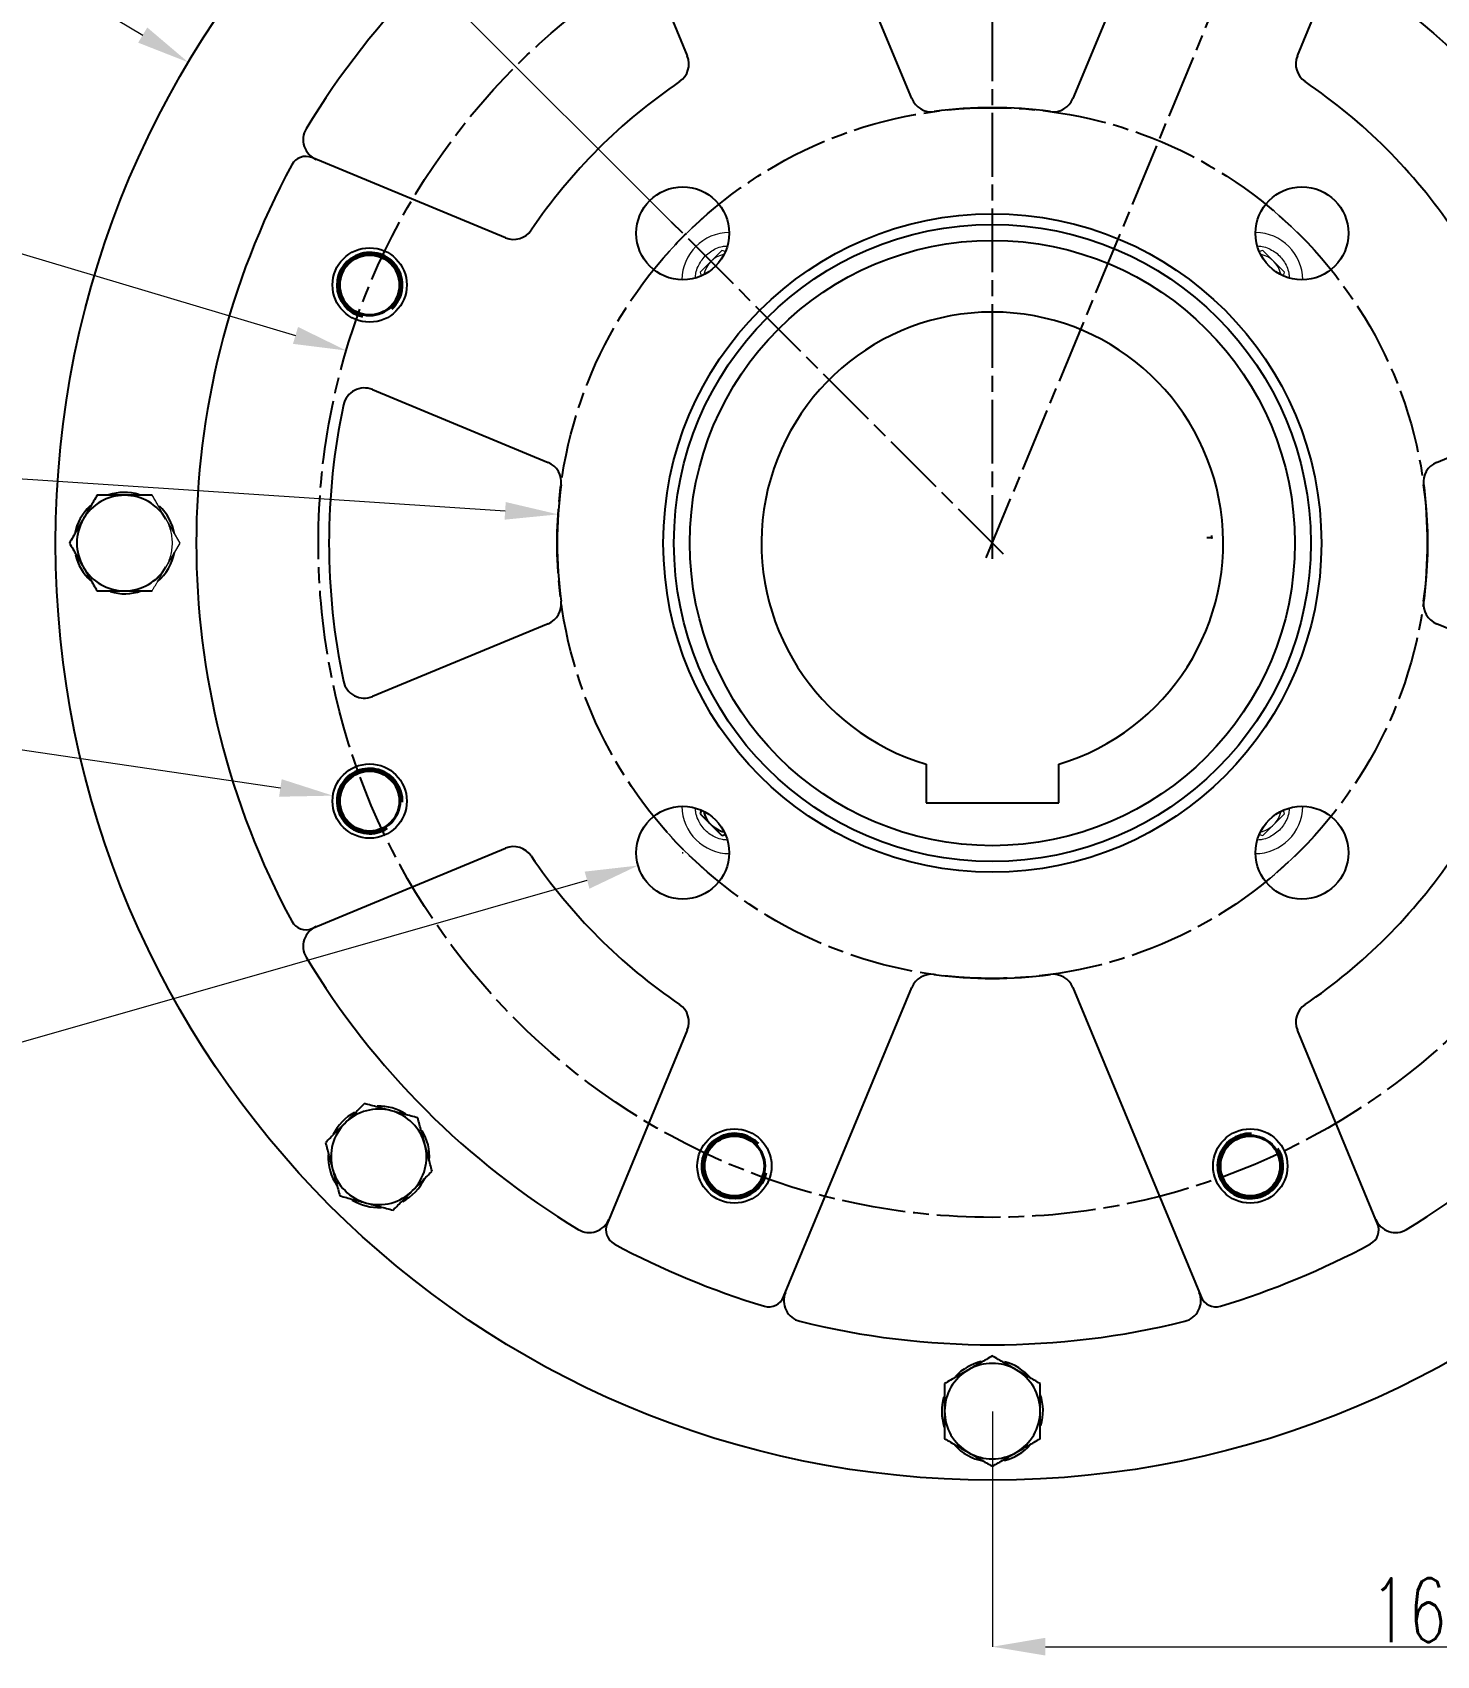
# Model space of a CAD drawing. Header units: millimetres. Extents: x 2404 to 4548, y 1024 to 2541.
# Drawn here: x 3567.4 to 3832, y 1636.5 to 1942.2 of the extents above; entities that cross this region are included whole.
import ezdxf

# ---------------------------------------------------------------- set-up
doc = ezdxf.new("R2010")
doc.units = ezdxf.units.MM
doc.linetypes.add('AM_ISO08W050', pattern=[18, 12, -1.5, 3, -1.5])
for name, color, linetype, lineweight in [('AM_5', 3, 'Continuous', 25), ('AM_7', 4, 'AM_ISO08W050', 25), ('粗实线', 7, 'Continuous', 40)]:
    doc.layers.add(name, color=color, linetype=linetype, lineweight=lineweight)
doc.styles.add('SLDTEXTSTYLE1', font='txt.shx', dxfattribs={"width": 0.7, "bigfont": 'gbcbig.shx'})
doc.dimstyles.new('SLDDIMSTYLE12$0', dxfattribs={"dimtxt": 12, "dimasz": 10, "dimexe": 0, "dimexo": 0.0625, "dimgap": 0.875, "dimtad": 1, "dimdec": 1, "dimlfac": 1.8, "dimrnd": 1e-09, "dimzin": 12, "dimdsep": 46, "dimtxsty": 'SLDTEXTSTYLE1', "dimcen": 0.09, "dimdle": 8.16, "dimclrd": 3, "dimclre": 3, "dimadec": 0, "dimazin": 3, "dimtfac": 1, "dimtdec": 1, "dimtofl": 0, "dimtmove": 0, "dimatfit": 3, "dimfxl": 0, "dimfrac": 2, "dimtolj": 1, "dimlwd": 5, "dimlwe": 5, "dimarcsym": 0})
doc.dimstyles.new('SLDDIMSTYLE12$2', dxfattribs={"dimtxt": 12, "dimasz": 10, "dimexe": 0, "dimexo": 0.0625, "dimgap": 0.875, "dimtad": 1, "dimdec": 1, "dimlfac": 1.8, "dimrnd": 1e-09, "dimzin": 12, "dimdsep": 46, "dimtxsty": 'SLDTEXTSTYLE1', "dimcen": 0.09, "dimdle": 8.16, "dimclrd": 3, "dimclre": 3, "dimadec": 0, "dimazin": 3, "dimtfac": 1, "dimtdec": 1, "dimtofl": 0, "dimtmove": 0, "dimatfit": 3, "dimfxl": 0, "dimfrac": 2, "dimtolj": 1, "dimlwd": 5, "dimlwe": 5, "dimarcsym": 0})
doc.dimstyles.new('SLDDIMSTYLE12$3', dxfattribs={"dimtxt": 12, "dimasz": 10, "dimexe": 0, "dimexo": 0.0625, "dimgap": 0.875, "dimtad": 1, "dimdec": 1, "dimlfac": 1.8, "dimrnd": 1e-09, "dimzin": 12, "dimdsep": 46, "dimtxsty": 'SLDTEXTSTYLE1', "dimcen": 0.09, "dimdle": 8.16, "dimclrd": 3, "dimclre": 3, "dimadec": 0, "dimazin": 3, "dimtfac": 1, "dimtdec": 1, "dimtofl": 0, "dimtmove": 0, "dimatfit": 3, "dimfxl": 0, "dimfrac": 2, "dimtolj": 1, "dimlwd": 5, "dimlwe": 5, "dimarcsym": 0})

# ---------------------------------------------------------------- blocks, each defined once
blk = doc.blocks.new('*D58')
at = {"layer": 'AM_5', "color": 3, "linetype": 'Continuous', "lineweight": 5, "transparency": 16777216}
blk.add_line((3530.68, 1976.08), (3588.22, 1941.7), dxfattribs=at)
at = {"layer": 'AM_5', "color": 3, "lineweight": 5, "transparency": 16777216}
for p, q in [((3748.22, 1846.03), (3748.4, 1846.03)), ((3748.31, 1845.94), (3748.31, 1846.12))]:
    blk.add_line(p, q, dxfattribs=at)
at = {"layer": 'AM_5', "color": 3, "transparency": 16777216}
blk.add_solid([(3589.07, 1943.13), (3587.36, 1940.27), (3596.8, 1936.57)], dxfattribs=at)
at = {"layer": 'Defpoints', "color": 0, "transparency": 16777216}
for p in [(3596.8, 1936.57), (3899.81, 1755.49)]:
    blk.add_point(p, dxfattribs=at)
at = {"layer": 'AM_5', "color": 0, "transparency": 16777216, "insert": (3548.18, 1973.64), "char_height": 12, "attachment_point": 5, "rotation": 329.1367, "style": 'SLDTEXTSTYLE1'}
blk.add_mtext('\\A1;∅353', dxfattribs=at)
blk = doc.blocks.new('*D59')
at = {"layer": 'AM_5', "color": 3, "linetype": 'Continuous', "lineweight": 5, "transparency": 16777216}
blk.add_line((3507.75, 1917.68), (3617.01, 1885.14), dxfattribs=at)
at = {"layer": 'AM_5', "color": 3, "lineweight": 5, "transparency": 16777216}
for p, q in [((3748.22, 1846.03), (3748.4, 1846.03)), ((3748.31, 1845.94), (3748.31, 1846.12))]:
    blk.add_line(p, q, dxfattribs=at)
at = {"layer": 'AM_5', "color": 3, "transparency": 16777216}
blk.add_solid([(3617.48, 1886.73), (3616.53, 1883.54), (3626.59, 1882.28)], dxfattribs=at)
at = {"layer": 'Defpoints', "color": 0, "transparency": 16777216}
for p in [(3626.59, 1882.28), (3870.02, 1809.77)]:
    blk.add_point(p, dxfattribs=at)
at = {"layer": 'AM_5', "color": 0, "transparency": 16777216, "insert": (3525.31, 1919.62), "char_height": 12, "attachment_point": 5, "rotation": 343.4137, "style": 'SLDTEXTSTYLE1'}
blk.add_mtext('\\A1;∅254', dxfattribs=at)
blk = doc.blocks.new('*D60')
at = {"layer": 'AM_5', "color": 3, "linetype": 'Continuous', "lineweight": 5, "transparency": 16777216}
blk.add_line((3502.21, 1862.28), (3656.51, 1852.09), dxfattribs=at)
at = {"layer": 'AM_5', "color": 3, "lineweight": 5, "transparency": 16777216}
for p, q in [((3748.22, 1846.03), (3748.4, 1846.03)), ((3748.31, 1845.94), (3748.31, 1846.12))]:
    blk.add_line(p, q, dxfattribs=at)
at = {"layer": 'AM_5', "color": 3, "transparency": 16777216}
blk.add_solid([(3656.62, 1853.75), (3656.4, 1850.43), (3666.49, 1851.43)], dxfattribs=at)
at = {"layer": 'Defpoints', "color": 0, "transparency": 16777216}
for p in [(3666.49, 1851.43), (3830.13, 1840.62)]:
    blk.add_point(p, dxfattribs=at)
at = {"layer": 'AM_5', "color": 0, "transparency": 16777216, "insert": (3517.51, 1868.16), "char_height": 12, "attachment_point": 5, "rotation": 356.2215, "style": 'SLDTEXTSTYLE1'}
blk.add_mtext('\\A1;%%C165', dxfattribs=at)
blk = doc.blocks.new('*D61')
at = {"layer": 'AM_5', "color": 3, "linetype": 'Continuous', "lineweight": 5, "transparency": 16777216}
blk.add_line((3492.43, 1817.82), (3614.16, 1799.9), dxfattribs=at)
at = {"layer": 'AM_5', "color": 3, "lineweight": 5, "transparency": 16777216}
for p, q in [((3630.98, 1797.34), (3630.98, 1797.52)), ((3630.89, 1797.43), (3631.07, 1797.43))]:
    blk.add_line(p, q, dxfattribs=at)
at = {"layer": 'AM_5', "color": 3, "transparency": 16777216}
blk.add_solid([(3614.4, 1801.55), (3613.91, 1798.25), (3624.05, 1798.45)], dxfattribs=at)
at = {"layer": 'Defpoints', "color": 0, "transparency": 16777216}
for p in [(3624.05, 1798.45), (3637.9, 1796.41)]:
    blk.add_point(p, dxfattribs=at)
at = {"layer": 'AM_5', "color": 0, "transparency": 16777216, "insert": (3512.31, 1821.84), "char_height": 12, "attachment_point": 5, "rotation": 351.6269, "style": 'SLDTEXTSTYLE1'}
blk.add_mtext('\\A1;8-M16', dxfattribs=at)
blk = doc.blocks.new('*D62')
at = {"layer": 'AM_5', "color": 3, "lineweight": 5, "transparency": 16777216}
for p, q in [((3689.88, 1787.69), (3690.06, 1787.69)), ((3689.97, 1787.6), (3689.97, 1787.78))]:
    blk.add_line(p, q, dxfattribs=at)
at = {"layer": 'AM_5', "color": 3, "linetype": 'Continuous', "lineweight": 5, "transparency": 16777216}
blk.add_line((3501.13, 1733.66), (3671.95, 1782.53), dxfattribs=at)
at = {"layer": 'AM_5', "color": 3, "transparency": 16777216}
blk.add_solid([(3671.49, 1784.14), (3672.4, 1780.93), (3681.56, 1785.29)], dxfattribs=at)
at = {"layer": 'Defpoints', "color": 0, "transparency": 16777216}
for p in [(3698.38, 1790.1), (3681.56, 1785.29)]:
    blk.add_point(p, dxfattribs=at)
at = {"layer": 'AM_5', "color": 0, "transparency": 16777216, "insert": (3518.25, 1745.71), "char_height": 12, "attachment_point": 5, "rotation": 15.9662, "style": 'SLDTEXTSTYLE1'}
blk.add_mtext('\\A1;4-M20', dxfattribs=at)
blk = doc.blocks.new('*D63')
at = {"layer": 'AM_5', "color": 3, "lineweight": 5, "transparency": 16777216}
blk.add_line((3748.31, 1682.47), (3748.31, 1638.16), dxfattribs=at)
at = {"layer": 'AM_5', "color": 3, "linetype": 'Continuous', "lineweight": 5, "transparency": 16777216}
for p, q in [((3912.31, 1662.47), (3912.31, 1638.16)), ((3758.31, 1638.16), (3902.31, 1638.16))]:
    blk.add_line(p, q, dxfattribs=at)
at = {"layer": 'AM_5', "color": 3, "transparency": 16777216}
for points in [[(3758.31, 1639.83), (3758.31, 1636.5), (3748.31, 1638.16)], [(3902.31, 1639.83), (3902.31, 1636.5), (3912.31, 1638.16)]]:
    blk.add_solid(points, dxfattribs=at)
at = {"layer": 'Defpoints', "color": 0, "transparency": 16777216}
for p in [(3748.31, 1682.53), (3912.31, 1662.53), (3912.31, 1638.16)]:
    blk.add_point(p, dxfattribs=at)
at = {"layer": 'AM_5', "color": 0, "transparency": 16777216, "insert": (3830.31, 1645.04), "char_height": 12, "attachment_point": 5, "style": 'SLDTEXTSTYLE1'}
blk.add_mtext('\\A1;165', dxfattribs=at)
blk = doc.blocks.new('*D48')
at = {"layer": 'AM_5', "color": 3, "linetype": 'Continuous', "lineweight": 5, "transparency": 16777216}
blk.add_line((3748.31, 1960.66), (3748.31, 2046.01), dxfattribs=at)
at = {"layer": 'AM_5', "color": 3, "lineweight": 5, "transparency": 16777216}
blk.add_line((3689.93, 1904.41), (3606.9, 1987.44), dxfattribs=at)
at = {"layer": 'AM_5', "color": 3, "linetype": 'Continuous', "lineweight": 5, "transparency": 16777216}
blk.add_arc((3748.31, 1846.03), 199.98, 92.8654, 132.1346, dxfattribs=at)
at = {"layer": 'AM_5', "color": 3, "transparency": 16777216}
for points in [[(3738.27, 2047.43), (3738.35, 2044.09), (3748.31, 2046.01)], [(3615.29, 1993.12), (3613, 1995.54), (3606.9, 1987.44)]]:
    blk.add_solid(points, dxfattribs=at)
at = {"layer": 'Defpoints', "color": 0, "transparency": 16777216}
for p in [(3696.55, 2039.2), (3748.31, 1960.6), (3689.97, 1904.36), (3748.31, 1846.03), (3748.31, 1730.54)]:
    blk.add_point(p, dxfattribs=at)
at = {"layer": 'AM_5', "color": 0, "transparency": 16777216, "insert": (3624.7, 2011.89), "char_height": 12, "attachment_point": 5, "rotation": 36.6942, "style": 'SLDTEXTSTYLE1'}
blk.add_mtext('\\A1;45°', dxfattribs=at)
blk = doc.blocks.new('*D64')
at = {"layer": 'AM_5', "color": 3, "linetype": 'Continuous', "lineweight": 5, "transparency": 16777216}
blk.add_line((3748.31, 1976.09), (3748.31, 2045.7), dxfattribs=at)
at = {"layer": 'AM_5', "color": 3, "lineweight": 5, "transparency": 16777216}
blk.add_line((3798.08, 1966.19), (3824.72, 2030.5), dxfattribs=at)
at = {"layer": 'AM_5', "color": 3, "linetype": 'Continuous', "lineweight": 5, "transparency": 16777216}
blk.add_arc((3748.31, 1846.03), 199.68, 70.3697, 87.1303, dxfattribs=at)
at = {"layer": 'AM_5', "color": 3, "transparency": 16777216}
for points in [[(3758.26, 2043.79), (3758.35, 2047.12), (3748.31, 2045.7)], [(3815.99, 2035.65), (3814.79, 2032.54), (3824.72, 2030.5)]]:
    blk.add_solid(points, dxfattribs=at)
at = {"layer": 'Defpoints', "color": 0, "transparency": 16777216}
for p in [(3799.99, 2038.9), (3748.31, 1976.03), (3798.06, 1966.13), (3747.16, 1843.26), (3748.31, 1843.03)]:
    blk.add_point(p, dxfattribs=at)
at = {"layer": 'AM_5', "color": 0, "transparency": 16777216, "insert": (3788.6, 2048.61), "char_height": 12, "attachment_point": 5, "rotation": 348.75, "style": 'SLDTEXTSTYLE1'}
blk.add_mtext('\\A1;22.5%%D', dxfattribs=at)
blk = doc.blocks.new('*U43')
at = {"layer": '粗实线', "linetype": 'ByBlock'}
blk.add_circle((-0.07, 0), 5.7, dxfattribs=at)
at = {"layer": '粗实线', "color": 3, "linetype": 'ByBlock'}
blk.add_arc((-0.07, 0), 6.09, 222.8944, 167.5618, dxfattribs=at)
blk = doc.blocks.new('*U45')
at = {"layer": '粗实线', "color": 0, "linetype": 'ByBlock', "lineweight": -2, "transparency": 16777216}
for p, rotation in [((18900.81, 8919.97), 45), ((19066.74, 8851.14), 315), ((18832.03, 8851.26), 90.00000000000001), ((18831.98, 8754.04), 135), ((19066.69, 8753.92), 270), ((18900.69, 8685.26), 180), ((18997.91, 8685.21), 225)]:
    blk.add_blockref('*U43', p, dxfattribs=dict(at, rotation=rotation))
blk.add_blockref('*U43', (18998.03, 8919.92), dxfattribs=at)

msp = doc.modelspace()

# ---------------------------------------------------------------- linework, layer by layer
at = {"color": 7, "linetype": 'Continuous', "lineweight": 25}
for p, q in [((3733.122, 1929.726), (3708.977, 1988.018)), ((3787.639, 1988.018), (3763.494, 1929.726)), ((3675.718, 1974.241), (3690.824, 1937.77)), ((3805.792, 1937.77), (3820.899, 1974.241)), ((3656.566, 1903.512), (3620.095, 1918.619)), ((3631.494, 1874.931), (3664.61, 1861.214)), ((3832.006, 1861.214), (3865.123, 1874.931)), ((3664.61, 1830.842), (3631.494, 1817.125)), ((3865.123, 1817.125), (3832.006, 1830.842)), ((3735.808, 1804.363), (3735.808, 1797.128)), ((3760.808, 1797.128), (3760.808, 1804.363)), ((3693.421, 1795.734), (3693.234, 1795.036)), ((3693.234, 1795.036), (3695.275, 1792.995)), ((3735.808, 1797.128), (3760.808, 1797.128)), ((3695.275, 1792.995), (3697.316, 1790.954)), ((3620.095, 1773.438), (3656.566, 1788.544)), ((3697.316, 1790.954), (3698.014, 1791.141)), ((3708.977, 1704.039), (3733.122, 1762.33)), ((3763.494, 1762.33), (3787.639, 1704.039)), ((3690.824, 1754.286), (3675.718, 1717.815)), ((3820.899, 1717.815), (3805.792, 1754.286))]:
    msp.add_line(p, q, dxfattribs=at)
at = {"color": 144, "linetype": 'Continuous', "lineweight": 18}
for p, q in [((3697.316, 1901.102), (3693.234, 1897.02)), ((3698.014, 1900.916), (3697.316, 1901.102)), ((3799.3, 1901.102), (3798.603, 1900.916)), ((3803.382, 1897.02), (3799.3, 1901.102)), ((3693.234, 1897.02), (3693.421, 1896.323)), ((3803.196, 1896.323), (3803.382, 1897.02)), ((3592.602, 1850.528), (3595.201, 1846.028)), ((3595.201, 1846.028), (3592.602, 1841.528)), ((3801.341, 1792.995), (3803.382, 1795.036)), ((3803.382, 1795.036), (3803.196, 1795.734)), ((3799.3, 1790.954), (3801.341, 1792.995)), ((3798.603, 1791.141), (3799.3, 1790.954))]:
    msp.add_line(p, q, dxfattribs=at)
at = {"color": 7, "linetype": 'Continuous'}
for q in [(3788.725, 1847.014), (3789.641, 1847.472)]:
    msp.add_line((3789.641, 1847.014), q, dxfattribs=at)
at = {"color": 7, "linetype": 'Continuous', "lineweight": 25}
for centre, radius in [((3748.308, 1846.028), 176.5), ((3689.972, 1904.365), 8.75), ((3806.645, 1904.365), 8.75), ((3748.308, 1846.028), 62), ((3748.308, 1846.028), 60), ((3630.975, 1894.629), 7), ((3748.308, 1846.028), 57), ((3630.975, 1797.427), 7), ((3689.972, 1787.692), 8.75), ((3806.645, 1787.692), 8.75), ((3699.707, 1728.696), 7), ((3796.909, 1728.696), 7)]:
    msp.add_circle(centre, radius, dxfattribs=at)
for centre, radius, start, end in [((3748.308, 1846.028), 151, 121.10722, 148.89278), ((3748.308, 1846.028), 151, 31.10722, 58.89278), ((3687.129, 1936.24), 4, 304.14428, 22.5), ((3809.488, 1936.24), 4, 157.5, 235.85572), ((3748.308, 1846.028), 105, 124.14428, 145.85572), ((3748.308, 1846.028), 105, 34.14428, 55.85572), ((3736.818, 1931.257), 4, 202.5, 277.67818), ((3759.799, 1931.257), 4, 262.32182, 337.5), ((3748.308, 1846.028), 82, 82.32182, 97.67818), ((3622.446, 1921.974), 4, 148.89278, 247.5), ((3748.308, 1846.028), 150, 151.6433, 208.3567), ((3618.947, 1915.847), 3, 67.5, 151.6433), ((3658.097, 1907.208), 4, 247.5, 325.85572), ((3748.308, 1846.028), 43.5, 286.69975, 253.30025), ((3629.963, 1871.236), 4, 67.5, 167.97568), ((3748.308, 1846.028), 125, 167.97568, 192.02432), ((3663.079, 1857.519), 4, 352.32182, 67.5), ((3833.537, 1857.519), 4, 112.5, 187.67818), ((3748.308, 1846.028), 82, 172.32182, 187.67818), ((3748.308, 1846.028), 82, 352.32182, 7.67818), ((3584.808, 1846.028), 9.55, 132.8059, 169.1982), ((3584.808, 1846.028), 9, 90, 150), ((3584.808, 1846.028), 9.55, 73.69476, 108.28049), ((3584.808, 1846.028), 9, 30, 90), ((3584.808, 1846.028), 9.55, 10.46003, 46.76773), ((3584.808, 1846.028), 9, 150, 210), ((3584.808, 1846.028), 9.55, 193.51521, 227.78984), ((3584.808, 1846.028), 9.55, 310.46003, 349.53997), ((3584.808, 1846.028), 9, 210, 270), ((3584.808, 1846.028), 9, 270, 330), ((3584.808, 1846.028), 9.55, 253.41073, 289.16194), ((3663.079, 1834.538), 4, 292.5, 7.67818), ((3833.537, 1834.538), 4, 172.32182, 247.5), ((3629.963, 1820.821), 4, 192.02432, 292.5), ((3698.811, 1796.531), 5, 191.87706, 225), ((3698.811, 1796.531), 5, 225, 258.12294), ((3658.097, 1784.849), 4, 34.14428, 112.5), ((3748.308, 1846.028), 105, 214.14428, 235.85572), ((3748.308, 1846.028), 105, 304.14428, 325.85572), ((3618.947, 1776.209), 3, 208.3567, 292.5), ((3622.446, 1770.082), 4, 112.5, 211.10722), ((3748.308, 1846.028), 151, 211.10722, 238.89278), ((3748.308, 1846.028), 151, 301.10722, 328.89278), ((3736.818, 1760.799), 4, 82.32182, 157.5), ((3748.308, 1846.028), 82, 262.32182, 277.67818), ((3759.799, 1760.799), 4, 22.5, 97.67818), ((3687.129, 1755.817), 4, 337.5, 55.85572), ((3809.488, 1755.817), 4, 124.14428, 202.5), ((3632.696, 1730.416), 9.55, 57.65879, 91.76773), ((3632.696, 1730.416), 9, 135, 195), ((3632.696, 1730.416), 9.55, 118.69476, 153.94301), ((3632.696, 1730.416), 9, 75, 135), ((3632.696, 1730.416), 9, 15, 75), ((3632.696, 1730.416), 9.55, 355.9144, 31.31319), ((3632.696, 1730.416), 9.55, 177.8059, 214.1982), ((3632.696, 1730.416), 9, 315, 15), ((3632.696, 1730.416), 9, 195, 255), ((3632.696, 1730.416), 9.55, 298.41073, 334.39248), ((3632.696, 1730.416), 9.55, 238.51521, 272.78984), ((3632.696, 1730.416), 9, 255, 315), ((3672.362, 1720.167), 4, 238.89278, 337.5), ((3824.254, 1720.167), 4, 202.5, 301.10722), ((3678.489, 1716.667), 3, 157.5, 241.6433), ((3818.127, 1716.667), 3, 298.3567, 22.5), ((3748.308, 1846.028), 150, 241.6433, 253.3567), ((3748.308, 1846.028), 150, 286.6433, 298.3567), ((3706.206, 1705.187), 3, 253.3567, 337.5), ((3713.013, 1703.328), 4, 157.5, 256.10722), ((3783.604, 1703.328), 4, 283.89278, 22.5), ((3790.411, 1705.187), 3, 202.5, 286.6433), ((3748.308, 1846.028), 151, 256.10722, 283.89278), ((3748.308, 1682.528), 9.55, 102.65879, 136.76773), ((3748.308, 1682.528), 9, 60, 120), ((3748.308, 1682.528), 9.55, 40.9144, 76.31319), ((3748.308, 1682.528), 9, 120, 180), ((3748.308, 1682.528), 9, 0, 60), ((3748.308, 1682.528), 9.55, 163.69476, 198.28049), ((3748.308, 1682.528), 9.55, 343.41073, 19.16193), ((3748.308, 1682.528), 9, 180, 240), ((3748.308, 1682.528), 9, 300, 0), ((3748.308, 1682.528), 9.55, 221.88923, 259.1982), ((3748.308, 1682.528), 9.55, 283.51521, 318.76471), ((3748.308, 1682.528), 9, 240, 300)]:
    msp.add_arc(centre, radius, start, end, dxfattribs=at)
at = {"color": 144, "linetype": 'Continuous', "lineweight": 18}
for centre, radius, start, end in [((3748.308, 1846.028), 82, 128.91177, 141.08823), ((3748.308, 1846.028), 82, 38.91177, 51.08823), ((3698.811, 1895.526), 9, 90.57495, 179.42505), ((3797.806, 1895.526), 9, 0.57495, 89.42505), ((3698.811, 1895.526), 5, 101.87706, 168.12294), ((3797.806, 1895.526), 5, 11.87706, 78.12294), ((3748.308, 1846.028), 82, 218.91177, 231.08823), ((3698.811, 1796.531), 9, 180.57495, 270), ((3797.806, 1796.531), 9, 270, 359.42505), ((3748.308, 1846.028), 82, 308.91177, 321.08823), ((3797.806, 1796.531), 5, 315, 348.12294), ((3797.806, 1796.531), 5, 281.87706, 315)]:
    msp.add_arc(centre, radius, start, end, dxfattribs=at)
for points, knots in [([(3694.215, 1900.122), (3694.855, 1900.633), (3695.839, 1901.419), (3697.286, 1901.896), (3697.969, 1901.946), (3698.216, 1901.964)], [0, 0, 0, 0, 0.5427466, 0.8349166, 1, 1, 1, 1]), ([(3798.273, 1901.977), (3798.563, 1901.957), (3799.29, 1901.907), (3800.762, 1901.406), (3802.519, 1900.238), (3803.683, 1898.481), (3804.176, 1897.055), (3804.225, 1896.374), (3804.243, 1896.131)], [0, 0, 0, 0, 0.0955703, 0.2397614, 0.5076167, 0.7754719, 0.9196631, 1, 1, 1, 1]), ([(3692.364, 1896.038), (3692.383, 1896.312), (3692.434, 1897.023), (3692.916, 1898.498), (3693.703, 1899.482), (3694.215, 1900.122)], [0, 0, 0, 0, 0.1803321, 0.467166, 1, 1, 1, 1]), ([(3592.602, 1850.528), (3592.516, 1850.678), (3592.343, 1850.977), (3592.084, 1851.425), (3591.825, 1851.874), (3591.565, 1852.325), (3591.249, 1852.873), (3590.875, 1853.52), (3590.441, 1854.271), (3590.151, 1854.774), (3590.004, 1855.028)], [0, 0, 0, 0, 0.0994159, 0.1982438, 0.2971571, 0.3968095, 0.4978252, 0.6618406, 0.8286665, 1, 1, 1, 1]), ([(3592.602, 1841.528), (3592.65, 1841.612), (3592.745, 1841.781), (3592.877, 1842.039), (3593.002, 1842.3), (3593.117, 1842.564), (3593.224, 1842.833), (3593.322, 1843.105), (3593.411, 1843.38), (3593.577, 1843.949), (3593.756, 1844.83), (3593.834, 1846.028), (3593.756, 1847.227), (3593.557, 1848.202), (3593.327, 1848.953), (3593.121, 1849.494), (3592.883, 1850.021), (3592.696, 1850.359), (3592.602, 1850.528)], [0, 0, 0, 0, 0.0308228, 0.0615517, 0.0922184, 0.1228548, 0.1534928, 0.1841646, 0.2149018, 0.2457363, 0.3728489, 0.5000156, 0.6271282, 0.7542949, 0.815839, 0.8771341, 0.9384359, 1, 1, 1, 1]), ([(3590.004, 1837.028), (3590.093, 1837.182), (3590.269, 1837.487), (3590.531, 1837.941), (3590.79, 1838.39), (3591.047, 1838.835), (3591.364, 1839.382), (3591.737, 1840.03), (3592.17, 1840.781), (3592.458, 1841.279), (3592.602, 1841.528)], [0, 0, 0, 0, 0.1034251, 0.2050088, 0.3050798, 0.4040046, 0.502187, 0.6697435, 0.8346755, 1, 1, 1, 1]), ([(3698.263, 1790.088), (3698, 1790.106), (3697.3, 1790.156), (3695.855, 1790.652), (3694.098, 1791.818), (3692.933, 1793.575), (3692.438, 1795.011), (3692.388, 1795.702), (3692.37, 1795.955)], [0, 0, 0, 0, 0.0871469, 0.2321601, 0.5015423, 0.7709246, 0.9159378, 1, 1, 1, 1]), ([(3804.262, 1796.106), (3804.241, 1795.802), (3804.189, 1795.062), (3803.702, 1793.559), (3802.914, 1792.574), (3802.402, 1791.935)], [0, 0, 0, 0, 0.195761, 0.4771957, 1, 1, 1, 1]), ([(3802.402, 1791.935), (3801.762, 1791.424), (3800.777, 1790.637), (3799.334, 1790.162), (3798.655, 1790.111), (3798.412, 1790.094)], [0, 0, 0, 0, 0.5441329, 0.83704918, 1, 1, 1, 1])]:
    msp.add_open_spline(points, degree=3, knots=knots, dxfattribs=at)
at = {"color": 7, "linetype": 'Continuous', "lineweight": 25}
for points in [[(3579.612, 1855.028), (3579.183, 1854.284), (3578.752, 1853.538), (3577.886, 1852.039), (3577.451, 1851.285), (3577.014, 1850.528)], [(3584.808, 1855.028), (3583.934, 1855.028), (3583.064, 1855.028), (3581.333, 1855.028), (3580.471, 1855.028), (3579.612, 1855.028)], [(3590.004, 1855.028), (3589.145, 1855.028), (3588.284, 1855.028), (3586.552, 1855.028), (3585.682, 1855.028), (3584.808, 1855.028)], [(3577.014, 1850.528), (3576.577, 1849.771), (3576.142, 1849.018), (3575.276, 1847.519), (3574.845, 1846.772), (3574.416, 1846.028)], [(3574.416, 1846.028), (3574.845, 1845.284), (3575.276, 1844.538), (3576.142, 1843.039), (3576.577, 1842.285), (3577.014, 1841.528)], [(3577.014, 1841.528), (3577.451, 1840.771), (3577.886, 1840.018), (3578.752, 1838.519), (3579.183, 1837.772), (3579.612, 1837.028)], [(3579.612, 1837.028), (3580.471, 1837.028), (3581.333, 1837.028), (3583.064, 1837.028), (3583.934, 1837.028), (3584.808, 1837.028)], [(3584.808, 1837.028), (3585.682, 1837.028), (3586.552, 1837.028), (3588.284, 1837.028), (3589.145, 1837.028), (3590.004, 1837.028)], [(3630.007, 1740.454), (3629.399, 1739.847), (3628.79, 1739.238), (3627.565, 1738.013), (3626.95, 1737.398), (3626.332, 1736.78)], [(3635.026, 1739.11), (3634.181, 1739.336), (3633.341, 1739.561), (3631.669, 1740.009), (3630.836, 1740.232), (3630.007, 1740.454)], [(3626.332, 1736.78), (3625.714, 1736.162), (3625.099, 1735.547), (3623.875, 1734.323), (3623.265, 1733.713), (3622.658, 1733.106)], [(3640.045, 1737.765), (3639.215, 1737.987), (3638.383, 1738.21), (3636.71, 1738.658), (3635.87, 1738.883), (3635.026, 1739.11)], [(3641.39, 1732.746), (3641.163, 1733.59), (3640.938, 1734.43), (3640.49, 1736.103), (3640.267, 1736.935), (3640.045, 1737.765)], [(3622.658, 1733.106), (3622.88, 1732.276), (3623.103, 1731.444), (3623.552, 1729.771), (3623.777, 1728.931), (3624.003, 1728.087)], [(3642.734, 1727.727), (3642.512, 1728.556), (3642.289, 1729.389), (3641.841, 1731.061), (3641.616, 1731.901), (3641.39, 1732.746)], [(3624.003, 1728.087), (3624.229, 1727.242), (3624.454, 1726.402), (3624.902, 1724.73), (3625.125, 1723.898), (3625.348, 1723.068)], [(3639.06, 1724.052), (3639.678, 1724.671), (3640.293, 1725.285), (3641.518, 1726.51), (3642.127, 1727.119), (3642.734, 1727.727)], [(3625.348, 1723.068), (3626.178, 1722.845), (3627.01, 1722.622), (3628.682, 1722.174), (3629.522, 1721.949), (3630.367, 1721.723)], [(3630.367, 1721.723), (3631.211, 1721.497), (3632.051, 1721.272), (3633.724, 1720.823), (3634.556, 1720.6), (3635.386, 1720.378)], [(3635.386, 1720.378), (3635.993, 1720.985), (3636.603, 1721.595), (3637.827, 1722.819), (3638.442, 1723.434), (3639.06, 1724.052)], [(3748.308, 1692.921), (3747.564, 1692.491), (3746.818, 1692.06), (3745.318, 1691.194), (3744.565, 1690.76), (3743.808, 1690.322)], [(3752.808, 1690.322), (3752.051, 1690.76), (3751.298, 1691.194), (3749.798, 1692.06), (3749.052, 1692.491), (3748.308, 1692.921)], [(3743.808, 1690.322), (3743.051, 1689.885), (3742.298, 1689.45), (3740.798, 1688.585), (3740.052, 1688.154), (3739.308, 1687.724)], [(3739.308, 1687.724), (3739.308, 1686.865), (3739.308, 1686.004), (3739.308, 1684.272), (3739.308, 1683.402), (3739.308, 1682.528)], [(3757.308, 1687.724), (3756.564, 1688.154), (3755.818, 1688.585), (3754.318, 1689.45), (3753.565, 1689.885), (3752.808, 1690.322)], [(3757.308, 1682.528), (3757.308, 1683.402), (3757.308, 1684.272), (3757.308, 1686.004), (3757.308, 1686.865), (3757.308, 1687.724)], [(3739.308, 1682.528), (3739.308, 1681.654), (3739.308, 1680.784), (3739.308, 1679.053), (3739.308, 1678.191), (3739.308, 1677.332)], [(3757.308, 1677.332), (3757.308, 1678.191), (3757.308, 1679.053), (3757.308, 1680.784), (3757.308, 1681.654), (3757.308, 1682.528)], [(3739.308, 1677.332), (3740.052, 1676.903), (3740.798, 1676.472), (3742.298, 1675.606), (3743.051, 1675.171), (3743.808, 1674.734)], [(3752.808, 1674.734), (3753.565, 1675.171), (3754.318, 1675.606), (3755.818, 1676.472), (3756.564, 1676.903), (3757.308, 1677.332)], [(3743.808, 1674.734), (3744.565, 1674.297), (3745.318, 1673.862), (3746.818, 1672.996), (3747.564, 1672.565), (3748.308, 1672.136)], [(3748.308, 1672.136), (3749.052, 1672.565), (3749.798, 1672.996), (3751.298, 1673.862), (3752.051, 1674.297), (3752.808, 1674.734)]]:
    msp.add_open_spline(points, degree=3, knots=[0, 0, 0, 0, 0.5, 0.5, 1, 1, 1, 1], dxfattribs=at)
at = {"color": 7, "linetype": 'Continuous'}
msp.add_point((3789.641, 1847.014), dxfattribs=at)
at = {"layer": 'AM_7'}
for p, q in [((3748.308, 1843.028), (3748.308, 1976.028)), ((3747.16, 1843.257), (3798.057, 1966.133)), ((3750.43, 1843.907), (3687.851, 1906.486))]:
    msp.add_line(p, q, dxfattribs=at)
for radius in [127, 82]:
    msp.add_circle((3748.308, 1846.028), radius, dxfattribs=at)

# ---------------------------------------------------------------- block references
at = {"layer": '粗实线', "linetype": 'ByBlock'}
msp.add_blockref('*U45', (-15201.051, -6956.562), dxfattribs=at)

# ---------------------------------------------------------------- dimensions: what is measured, and where the dimension line sits
at = {"layer": 'AM_5'}
dim = msp.add_angular_dim_2l(base=(3799.988, 2038.9), line1=((3748.308, 1843.028), (3748.308, 1976.028)), line2=((3747.16, 1843.257), (3798.057, 1966.133)), text='22.5%%D', dimstyle='SLDDIMSTYLE12$2', override={"dimlfac": 1, "dimpost": ''}, dxfattribs=at)
dim.commit()
dim.dimension.update_dxf_attribs({"geometry": '*D64', "text_midpoint": (3788.604, 2048.61)})
dim = msp.add_angular_dim_2l(base=(3696.549, 2039.195), line1=((3748.308, 1730.54), (3748.308, 1960.602)), line2=((3748.308, 1846.028), (3689.972, 1904.365)), dimstyle='SLDDIMSTYLE12$2', override={"dimlfac": 1}, dxfattribs=at)
dim.commit()
dim.dimension.update_dxf_attribs({"geometry": '*D48', "text_midpoint": (3628.811, 2006.38), "dimtype": 162})
for p1, p2, picture, middle in [((3899.815, 1755.485), (3596.802, 1936.571), '*D58', (3544.654, 1967.735)), ((3870.024, 1809.775), (3626.593, 1882.282), '*D59', (3523.35, 1913.033))]:
    dim = msp.add_diameter_dim_2p(p1=p1, p2=p2, dimstyle='SLDDIMSTYLE12$3', override={"dimlfac": 1, "dimpost": ''}, dxfattribs=at)
    dim.commit()
    dim.dimension.update_dxf_attribs({"geometry": picture, "text_midpoint": middle, "dimtype": 163})
for p1, p2, text, picture, middle in [((3830.13, 1840.625), (3666.486, 1851.432), '%%C165', '*D60', (3517.057, 1861.301)), ((3637.901, 1796.408), (3624.05, 1798.447), '8-M16', '*D61', (3511.305, 1815.041)), ((3698.384, 1790.099), (3681.559, 1785.285), '4-M20', '*D62', (3520.142, 1739.102))]:
    dim = msp.add_diameter_dim_2p(p1=p1, p2=p2, text=text, dimstyle='SLDDIMSTYLE12$3', override={"dimlfac": 1, "dimpost": ''}, dxfattribs=at)
    dim.commit()
    dim.dimension.update_dxf_attribs({"geometry": picture, "text_midpoint": middle, "dimtype": 163})
dim = msp.add_linear_dim(base=(3912.308, 1638.162), p1=(3748.308, 1682.528), p2=(3912.308, 1662.528), text='165', dimstyle='SLDDIMSTYLE12$0', override={"dimlfac": 1, "dimpost": ''}, dxfattribs=at)
dim.commit()
dim.dimension.update_dxf_attribs({"geometry": '*D63', "text_midpoint": (3830.308, 1645.037)})

doc.saveas('drawing.dxf')
